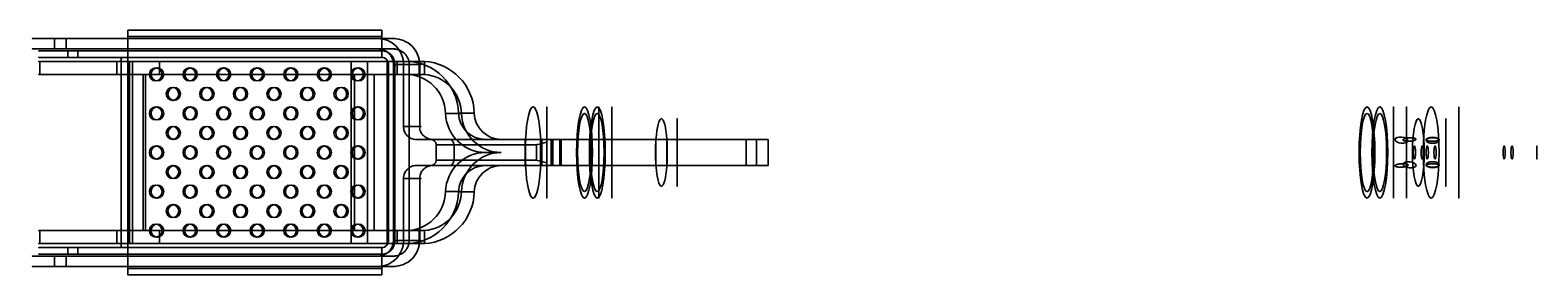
# Model space of a CAD drawing. Header units: inches. Extents: x -0.18 to 5.6, y -0.47 to 0.47.
import ezdxf

# ---------------------------------------------------------------- set-up
doc = ezdxf.new("R2010")
doc.units = ezdxf.units.IN
doc.header["$MEASUREMENT"] = 0
doc.layers.add('1', color=7, linetype='Continuous', true_color=0xffffff)

# ---------------------------------------------------------------- blocks, each defined once
blk = doc.blocks.new('GP_frame_MODEL')
at = {"layer": '1', "color": 252, "linetype": 'Continuous', "lineweight": 35}
for p, q in [((1.2118, 0.4375, 0.15), (-0.0901, 0.4375, 0.15)), ((-0.0901, 0.3975, 0.15), (-0.0901, 0.4375, 0.15)), ((-0.0453, 0.4375, -0.169), (1.1534, 0.4375, -0.4902)), ((-0.0453, 0.3975, -0.169), (-0.0453, 0.4375, -0.169)), ((1.2118, 0.3975, 0.15), (-0.0901, 0.3975, 0.15)), ((-0.0453, 0.3975, -0.169), (1.1534, 0.3975, -0.4902)), ((1.2114, -0.3375, -0.5058), (1.2114, 0.3375, -0.5058)), ((1.25, 0.1, -0.5161), (1.25, 0.3375, -0.5161)), ((1.272, -0.3375, 0.15), (1.272, 0.3375, 0.15)), ((1.3121, 0.1, 0.15), (1.3121, 0.3375, 0.15)), ((1.3554, 0.05, -0.5443), (1.2983, 0.05, -0.5291)), ((1.4257, 0.05, -0.3936), (1.3554, 0.05, -0.5443)), ((1.3622, 0.05, 0.15), (1.8, 0.05, 0.15)), ((1.375, -0.03, -0.5496), (1.375, 0.03, -0.5496)), ((1.375, 0.03, -0.5496), (1.4438, 0.03, -0.4021)), ((1.4438, -0.03, -0.4021), (1.4438, 0.03, -0.4021)), ((1.761, -0.03, -0.2), (1.761, 0.03, -0.2)), ((1.8, 0.05, 0.15), (1.8, 0.05, 0.14)), ((1.8, -0.05, 0.15), (1.8, 0.05, 0.15)), ((1.8, -0.05, 0.14), (1.8, 0.05, 0.14)), ((1.8, -0.0484, -0.19), (1.8, 0.0484, -0.19)), ((1.8, -0.0391, -0.2), (1.8, 0.0391, -0.2)), ((2.65, 0.05, -0.14), (1.85, 0.05, -0.14)), ((1.85, -0.05, 0.09), (1.85, 0.05, 0.09)), ((1.85, 0.05, 0.09), (2.65, 0.05, 0.09)), ((1.85, -0.05, -0.14), (1.85, 0.05, -0.14)), ((2.65, 0.05, 0.09), (2.65, 0.05, -0.14)), ((2.65, -0.05, -0.14), (2.65, 0.05, -0.14)), ((2.65, -0.05, 0.09), (2.65, 0.05, 0.09)), ((1.3554, -0.05, -0.5443), (1.2983, -0.05, -0.5291)), ((1.3554, -0.05, -0.5443), (1.4257, -0.05, -0.3936)), ((1.3622, -0.05, 0.15), (1.8, -0.05, 0.15)), ((1.4438, -0.03, -0.4021), (1.375, -0.03, -0.5496)), ((1.8, -0.05, 0.15), (1.8, -0.05, 0.14)), ((1.85, -0.05, 0.09), (2.65, -0.05, 0.09)), ((2.65, -0.05, -0.14), (1.85, -0.05, -0.14)), ((2.65, -0.05, 0.09), (2.65, -0.05, -0.14)), ((1.25, -0.3375, -0.5161), (1.25, -0.1, -0.5161)), ((1.3121, -0.3375, 0.15), (1.3121, -0.1, 0.15)), ((1.2118, -0.3975, 0.15), (-0.0901, -0.3975, 0.15)), ((-0.0901, -0.4375, 0.15), (-0.0901, -0.3975, 0.15)), ((-0.0453, -0.4375, -0.169), (-0.0453, -0.3975, -0.169)), ((-0.0453, -0.3975, -0.169), (1.1534, -0.3975, -0.4902)), ((1.2118, -0.4375, 0.15), (-0.0901, -0.4375, 0.15)), ((-0.0453, -0.4375, -0.169), (1.1534, -0.4375, -0.4902))]:
    blk.add_line(p, q, dxfattribs=at)
at = {"layer": '1', "color": 252, "linetype": 'Continuous', "lineweight": 35, "extrusion": (0, 1, 0)}
for centre in [(0, 0, 0.4375), (0, 0, -0.4375)]:
    blk.add_circle(centre, 0.075, dxfattribs=at)
at = {"layer": '1', "color": 252, "linetype": 'Continuous', "lineweight": 35, "extrusion": (0, -1, 0)}
for centre in [(0, 0, -0.3975), (0, 0, 0.3975)]:
    blk.add_circle(centre, 0.075, dxfattribs=at)
for centre, radius, start, end in [((0, 0, -0.4375), 0.175, 121.00272, 255), ((0, 0, -0.3975), 0.175, 121.00272, 255), ((-0.6823, 0, -0.3375), 1.96, 345.04625, 4.38917), ((-0.6823, 0, -0.3375), 2, 345.04532, 4.30122), ((-0.6823, 0, -0.05), 2.05, 345.04422, 4.19612), ((1.761, -0.55, -0.05), 0.37, 83.85196, 155), ((1.85, 0.14, -0.05), 0.05, 180, 270), ((1.85, -0.19, -0.05), 0.05, 90, 170.94173), ((1.761, -0.55, 0.03), 0.35, 90, 155), ((1.85, 0.14, 0.05), 0.05, 180, 270), ((1.85, -0.19, 0.05), 0.05, 90, 170.94173), ((-0.6823, 0, 0.1), 2, 345.04532, 4.30122), ((0, 0, 0.3975), 0.175, 121.00272, 255), ((-0.6823, 0, 0.3975), 1.9, 345.04771, 4.52806), ((0, 0, 0.4375), 0.175, 121.00272, 255), ((-0.6823, 0, 0.4375), 1.9, 345.04771, 4.52806)]:
    blk.add_arc(centre, radius, start, end, dxfattribs=at)
at = {"layer": '1', "color": 252, "linetype": 'Continuous', "lineweight": 35, "extrusion": (0, 1, 0)}
for centre, radius, start, end in [((0.6823, 0, 0.4375), 1.9, 175.47194, 194.95229), ((0.6823, 0, 0.3975), 1.9, 175.47194, 194.95229), ((0.6823, 0, 0.1), 2, 175.69878, 194.95468), ((-1.761, -0.55, 0.03), 0.35, 25, 90), ((0.6823, 0, -0.05), 2.05, 175.80388, 194.95578), ((-1.761, -0.55, -0.05), 0.37, 25, 96.14804), ((0.6823, 0, -0.3375), 1.96, 175.61083, 194.95375), ((0.6823, 0, -0.3375), 2, 175.69878, 194.95468)]:
    blk.add_arc(centre, radius, start, end, dxfattribs=at)
at = {"layer": '1', "color": 252, "linetype": 'Continuous', "lineweight": 35, "extrusion": (-0.422618, 0, -0.906308)}
for centre, start, end in [((-0.03, -1.4584, -0.2458), 180, 270), ((0.03, -1.4584, -0.2458), 270, 0)]:
    blk.add_arc(centre, 0.02, start, end, dxfattribs=at)
at = {"layer": '1', "color": 252, "linetype": 'Continuous', "lineweight": 35, "extrusion": (-0.258819, 0, -0.965926)}
for centre, major_axis, start_param, end_param in [((1.3554, 0.03, -0.5443), (0.0196, 0, -0.0053), 4.712389, 6.283185), ((1.3554, -0.03, -0.5443), (-0.0196, 0, 0.0053), 3.141593, 4.712389)]:
    blk.add_ellipse(centre, major_axis=major_axis, ratio=0.984808, start_param=start_param, end_param=end_param, dxfattribs=at)
at = {"layer": '1', "color": 252, "linetype": 'Continuous', "lineweight": 35, "extrusion": (-0.258819, -9.51866e-16, -0.965926)}
blk.add_open_spline([(1.1534, 0.4375, -0.4902), (1.1789, 0.4375, -0.4971), (1.2039, 0.4267, -0.5037), (1.2395, 0.3898, -0.5133), (1.25, 0.3639, -0.5161), (1.25, 0.3375, -0.5161)], degree=3, knots=[0, 0, 0, 0, 0.5, 0.5, 1, 1, 1, 1], dxfattribs=at)
at = {"layer": '1', "color": 252, "linetype": 'Continuous', "lineweight": 35}
for points, knots in [([(1.3121, 0.3375, 0.15), (1.3121, 0.364, 0.15), (1.3012, 0.3898, 0.15), (1.2642, 0.4267, 0.15), (1.2383, 0.4375, 0.15), (1.2118, 0.4375, 0.15)], [0, 0, 0, 0, 0.5, 0.5, 1, 1, 1, 1]), ([(1.272, 0.3375, 0.15), (1.272, 0.3442, 0.15), (1.2708, 0.351, 0.15), (1.2664, 0.3636, 0.15), (1.2631, 0.3697, 0.15), (1.2547, 0.3801, 0.15), (1.2495, 0.3847, 0.15), (1.2381, 0.3919, 0.15), (1.2318, 0.3945, 0.15), (1.2208, 0.397, 0.15), (1.2163, 0.3975, 0.15), (1.2118, 0.3975, 0.15)], [0, 0, 0, 0, 0.214141, 0.214141, 0.428265, 0.428265, 0.642663, 0.642663, 0.857668, 0.857668, 1, 1, 1, 1]), ([(1.3622, 0.05, 0.15), (1.3566, 0.05, 0.15), (1.3509, 0.051, 0.15), (1.3403, 0.0547, 0.15), (1.3352, 0.0575, 0.15), (1.3265, 0.0645, 0.15), (1.3226, 0.0688, 0.15), (1.3167, 0.0784, 0.15), (1.3145, 0.0837, 0.15), (1.3125, 0.0927, 0.15), (1.3121, 0.0964, 0.15), (1.3121, 0.1, 0.15)], [0, 0, 0, 0, 0.215672, 0.215672, 0.43136, 0.43136, 0.646798, 0.646798, 0.861669, 0.861669, 1, 1, 1, 1]), ([(1.761, 0.03, -0.2), (1.7612, 0.0301, -0.2), (1.7615, 0.0301, -0.2), (1.7745, 0.0332, -0.2), (1.7872, 0.0363, -0.2), (1.8, 0.0391, -0.2)], [0, 0, 0, 0, 0.018542, 0.018542, 1, 1, 1, 1]), ([(1.8, 0.0484, -0.19), (1.8, 0.0492, -0.1881), (1.8001, 0.0497, -0.186), (1.8004, 0.05, -0.1833), (1.8005, 0.05, -0.1827), (1.8006, 0.05, -0.1821)], [0, 0, 0, 0, 0.78262, 0.78262, 1, 1, 1, 1]), ([(1.3121, -0.1, 0.15), (1.3121, -0.0944, 0.15), (1.3131, -0.0888, 0.15), (1.3168, -0.0782, 0.15), (1.3196, -0.0732, 0.15), (1.3265, -0.0645, 0.15), (1.3308, -0.0606, 0.15), (1.3403, -0.0547, 0.15), (1.3456, -0.0525, 0.15), (1.3548, -0.0504, 0.15), (1.3585, -0.05, 0.15), (1.3622, -0.05, 0.15)], [0, 0, 0, 0, 0.214199, 0.214199, 0.428382, 0.428382, 0.642837, 0.642837, 0.857869, 0.857869, 1, 1, 1, 1]), ([(1.8, -0.0391, -0.2), (1.7872, -0.0363, -0.2), (1.7745, -0.0332, -0.2), (1.7615, -0.0301, -0.2), (1.7612, -0.0301, -0.2), (1.761, -0.03, -0.2)], [0, 0, 0, 0, 0.981458, 0.981458, 1, 1, 1, 1]), ([(1.8006, -0.05, -0.1821), (1.8003, -0.05, -0.1842), (1.8001, -0.0497, -0.1863), (1.8, -0.0488, -0.1889), (1.8, -0.0486, -0.1895), (1.8, -0.0484, -0.19)], [0, 0, 0, 0, 0.782606, 0.782606, 1, 1, 1, 1]), ([(1.2118, -0.4375, 0.15), (1.2383, -0.4375, 0.15), (1.2641, -0.4267, 0.15), (1.3012, -0.3899, 0.15), (1.3121, -0.364, 0.15), (1.3121, -0.3375, 0.15)], [0, 0, 0, 0, 0.5, 0.5, 1, 1, 1, 1]), ([(1.2118, -0.3975, 0.15), (1.2186, -0.3975, 0.15), (1.2254, -0.3963, 0.15), (1.2381, -0.3919, 0.15), (1.2442, -0.3885, 0.15), (1.2548, -0.3801, 0.15), (1.2594, -0.3749, 0.15), (1.2665, -0.3635, 0.15), (1.2691, -0.3571, 0.15), (1.2715, -0.3462, 0.15), (1.272, -0.3419, 0.15), (1.272, -0.3375, 0.15)], [0, 0, 0, 0, 0.215761, 0.215761, 0.431543, 0.431543, 0.647006, 0.647006, 0.861837, 0.861837, 1, 1, 1, 1])]:
    blk.add_open_spline(points, degree=3, knots=knots, dxfattribs=at)
at = {"layer": '1', "color": 252, "linetype": 'Continuous', "lineweight": 35, "extrusion": (-0.258819, 1.21024e-15, -0.965926)}
blk.add_open_spline([(1.1534, 0.3975, -0.4902), (1.1599, 0.3975, -0.492), (1.1665, 0.3963, -0.4937), (1.1787, 0.3919, -0.497), (1.1845, 0.3885, -0.4986), (1.1947, 0.3802, -0.5013), (1.1991, 0.375, -0.5025), (1.206, 0.3636, -0.5043), (1.2085, 0.3572, -0.505), (1.2109, 0.3464, -0.5056), (1.2114, 0.3419, -0.5058), (1.2114, 0.3375, -0.5058)], degree=3, knots=[0, 0, 0, 0, 0.214941, 0.214941, 0.429881, 0.429881, 0.644822, 0.644822, 0.859762, 0.859762, 1, 1, 1, 1], dxfattribs=at)
at = {"layer": '1', "color": 252, "linetype": 'Continuous', "lineweight": 35, "extrusion": (0.258819, -3.80301e-15, 0.965926)}
blk.add_open_spline([(1.25, 0.1, -0.5161), (1.25, 0.0944, -0.5161), (1.2509, 0.0887, -0.5164), (1.2545, 0.0782, -0.5173), (1.2572, 0.0731, -0.518), (1.264, 0.0644, -0.5199), (1.2681, 0.0606, -0.521), (1.2773, 0.0546, -0.5234), (1.2824, 0.0524, -0.5248), (1.2912, 0.0504, -0.5271), (1.2947, 0.05, -0.5281), (1.2983, 0.05, -0.5291)], degree=3, knots=[0, 0, 0, 0, 0.21494, 0.21494, 0.429881, 0.429881, 0.644821, 0.644821, 0.859762, 0.859762, 1, 1, 1, 1], dxfattribs=at)
at = {"layer": '1', "color": 252, "linetype": 'Continuous', "lineweight": 35, "extrusion": (-1, -2.00104e-14, 6.30647e-14)}
blk.add_open_spline([(1.8, 0.0391, -0.2), (1.8, 0.0411, -0.199), (1.8, 0.0429, -0.1976), (1.8, 0.0461, -0.1942), (1.8, 0.0474, -0.1922), (1.8, 0.0484, -0.19)], degree=3, knots=[0, 0, 0, 0, 0.484461, 0.484461, 1, 1, 1, 1], dxfattribs=at)
at = {"layer": '1', "color": 252, "linetype": 'Continuous', "lineweight": 35, "extrusion": (0.258819, -4.61315e-16, 0.965926)}
blk.add_open_spline([(1.2983, -0.05, -0.5291), (1.2929, -0.05, -0.5276), (1.2874, -0.051, -0.5261), (1.2772, -0.0547, -0.5234), (1.2723, -0.0575, -0.5221), (1.2639, -0.0645, -0.5198), (1.2602, -0.0688, -0.5188), (1.2545, -0.0782, -0.5173), (1.2524, -0.0836, -0.5167), (1.2504, -0.0926, -0.5162), (1.25, -0.0963, -0.5161), (1.25, -0.1, -0.5161)], degree=3, knots=[0, 0, 0, 0, 0.214941, 0.214941, 0.429881, 0.429881, 0.644822, 0.644822, 0.859762, 0.859762, 1, 1, 1, 1], dxfattribs=at)
at = {"layer": '1', "color": 252, "linetype": 'Continuous', "lineweight": 35, "extrusion": (1, 1.32875e-13, 1.2388e-13)}
blk.add_open_spline([(1.8, -0.0484, -0.19), (1.8, -0.0475, -0.1921), (1.8, -0.0462, -0.194), (1.8, -0.0431, -0.1974), (1.8, -0.0412, -0.1989), (1.8, -0.0391, -0.2)], degree=3, knots=[0, 0, 0, 0, 0.485905, 0.485905, 1, 1, 1, 1], dxfattribs=at)
at = {"layer": '1', "color": 252, "linetype": 'Continuous', "lineweight": 35, "extrusion": (-0.258819, 3.08792e-15, -0.965926)}
blk.add_open_spline([(1.2114, -0.3375, -0.5058), (1.2114, -0.3442, -0.5058), (1.2102, -0.351, -0.5055), (1.2059, -0.3637, -0.5043), (1.2027, -0.3697, -0.5034), (1.1946, -0.3802, -0.5013), (1.1896, -0.3848, -0.4999), (1.1786, -0.3919, -0.497), (1.1725, -0.3946, -0.4953), (1.162, -0.397, -0.4925), (1.1577, -0.3975, -0.4914), (1.1534, -0.3975, -0.4902)], degree=3, knots=[0, 0, 0, 0, 0.21494, 0.21494, 0.429881, 0.429881, 0.644821, 0.644821, 0.859762, 0.859762, 1, 1, 1, 1], dxfattribs=at)
at = {"layer": '1', "color": 252, "linetype": 'Continuous', "lineweight": 35, "extrusion": (-0.258819, 7.84999e-16, -0.965926)}
blk.add_open_spline([(1.25, -0.3375, -0.5161), (1.25, -0.3639, -0.5161), (1.2395, -0.3897, -0.5133), (1.2039, -0.4266, -0.5038), (1.1789, -0.4375, -0.4971), (1.1534, -0.4375, -0.4902)], degree=3, knots=[0, 0, 0, 0, 0.5, 0.5, 1, 1, 1, 1], dxfattribs=at)
blk = doc.blocks.new('GP_basket_MODEL')
at = {"layer": '1', "color": 252, "linetype": 'Continuous', "lineweight": 35}
for p, q in [((1.166855, 0.47, 0.15), (0.191855, 0.47, 0.15)), ((0.191855, 0.47, 0.15), (0.191855, 0.47, 0.0825)), ((1.166855, 0.47, 0.0825), (0.191855, 0.47, 0.0825)), ((0.191855, 0.47, 0.0825), (0.191855, 0.445, 0.0825)), ((1.166855, 0.47, 0.0825), (1.166855, 0.445, 0.0825)), ((1.166855, 0.47, 0.15), (1.166855, 0.47, 0.0825)), ((1.166855, 0.445, 0.0825), (0.191855, 0.445, 0.0825)), ((1.166855, 0.445, 0.15), (0.191855, 0.445, 0.15)), ((0.191855, 0.445, 0.0825), (0.191855, 0.445, 0.15)), ((0.191855, 0.3975, 0.1825), (0.191855, 0.4375, 0.1825)), ((1.166855, 0.4375, 0.1575), (0.191855, 0.4375, 0.1575)), ((0.191855, 0.4375, 0.1575), (0.191855, 0.3975, 0.1575)), ((1.166855, 0.4375, 0.1825), (0.191855, 0.4375, 0.1825)), ((1.166855, 0.445, 0.0825), (1.166855, 0.445, 0.15)), ((1.166855, 0.4375, 0.1575), (1.166855, 0.3975, 0.1575)), ((1.166855, 0.3975, 0.1825), (1.166855, 0.4375, 0.1825)), ((-0.038823, 0.365, -0.144889), (-0.038823, 0.39, -0.144889)), ((1.166855, 0.39, -0.467949), (-0.038823, 0.39, -0.144889)), ((0.166855, 0.365, -0.2), (-0.038823, 0.365, -0.144889)), ((0, 0.365, 0.15), (0, 0.39, 0.15)), ((0, 0.39, 0.15), (0.191855, 0.39, 0.15)), ((0, 0.365, 0.15), (0.191855, 0.365, 0.15)), ((0.166855, 0.365, -0.2), (0.166855, 0.365, 0.05)), ((0.166855, -0.365, -0.2), (0.166855, 0.365, -0.2)), ((0.166855, 0.365, 0.05), (0.191855, 0.365, 0.05)), ((0.166855, -0.365, 0.05), (0.166855, 0.365, 0.05)), ((1.166855, 0.3975, 0.1575), (0.191855, 0.3975, 0.1575)), ((1.166855, 0.3975, 0.1825), (0.191855, 0.3975, 0.1825)), ((0.191855, 0.39, 0.15), (0.191855, 0.365, 0.15)), ((1.166855, 0.39, 0.15), (0.191855, 0.39, 0.15)), ((0.191855, -0.365, 0.05), (0.191855, 0.365, 0.05)), ((0.191855, 0.365, -0.180817), (1.166855, 0.365, -0.442067)), ((0.191855, 0.365, 0.05), (0.191855, 0.365, -0.180817)), ((0.191855, -0.365, -0.180817), (0.191855, 0.365, -0.180817)), ((1.166855, 0.365, 0.15), (0.191855, 0.365, 0.15)), ((1.166855, 0.39, 0.15), (1.166855, 0.39, -0.467949)), ((1.166855, 0.39, 0.15), (1.166855, 0.365, 0.15)), ((1.166855, 0.365, 0.15), (1.166855, 0.365, -0.442067)), ((1.191855, 0.34, -0.448766), (1.191855, -0.34, -0.448766)), ((1.191855, -0.34, 0.15), (1.191855, 0.34, 0.15)), ((1.191855, 0.34, -0.448766), (1.191855, 0.34, 0.15)), ((1.216855, 0.34, -0.481347), (1.216855, 0.34, 0.15)), ((1.216855, -0.34, -0.481347), (1.216855, 0.34, -0.481347)), ((1.216855, -0.34, 0.15), (1.216855, 0.34, 0.15)), ((1.191855, -0.34, 0.15), (1.191855, -0.34, -0.448766)), ((1.216855, -0.34, 0.15), (1.216855, -0.34, -0.481347)), ((0.166855, -0.365, -0.2), (-0.038823, -0.365, -0.144889)), ((-0.038823, -0.39, -0.144889), (-0.038823, -0.365, -0.144889)), ((1.166855, -0.39, -0.467949), (-0.038823, -0.39, -0.144889)), ((0, -0.39, 0.15), (0, -0.365, 0.15)), ((0, -0.365, 0.15), (0.191855, -0.365, 0.15)), ((0, -0.39, 0.15), (0.191855, -0.39, 0.15)), ((0.166855, -0.365, 0.05), (0.191855, -0.365, 0.05)), ((0.166855, -0.365, -0.2), (0.166855, -0.365, 0.05)), ((0.191855, -0.365, 0.15), (0.191855, -0.39, 0.15)), ((0.191855, -0.365, -0.180817), (1.166855, -0.365, -0.442067)), ((0.191855, -0.365, 0.05), (0.191855, -0.365, -0.180817)), ((1.166855, -0.365, 0.15), (0.191855, -0.365, 0.15)), ((1.166855, -0.39, 0.15), (0.191855, -0.39, 0.15)), ((0.191855, -0.4375, 0.1825), (0.191855, -0.3975, 0.1825)), ((1.166855, -0.3975, 0.1825), (0.191855, -0.3975, 0.1825)), ((0.191855, -0.3975, 0.1575), (0.191855, -0.4375, 0.1575)), ((1.166855, -0.3975, 0.1575), (0.191855, -0.3975, 0.1575)), ((1.166855, -0.365, -0.442067), (1.166855, -0.365, 0.15)), ((1.166855, -0.365, 0.15), (1.166855, -0.39, 0.15)), ((1.166855, -0.39, -0.467949), (1.166855, -0.39, 0.15)), ((1.166855, -0.4375, 0.1825), (1.166855, -0.3975, 0.1825)), ((1.166855, -0.3975, 0.1575), (1.166855, -0.4375, 0.1575)), ((1.166855, -0.4375, 0.1825), (0.191855, -0.4375, 0.1825)), ((1.166855, -0.4375, 0.1575), (0.191855, -0.4375, 0.1575)), ((0.191855, -0.445, 0.0825), (0.191855, -0.47, 0.0825)), ((1.166855, -0.445, 0.0825), (0.191855, -0.445, 0.0825)), ((1.166855, -0.445, 0.15), (0.191855, -0.445, 0.15)), ((0.191855, -0.445, 0.15), (0.191855, -0.445, 0.0825)), ((1.166855, -0.445, 0.0825), (1.166855, -0.47, 0.0825)), ((1.166855, -0.445, 0.15), (1.166855, -0.445, 0.0825)), ((1.166855, -0.47, 0.0825), (0.191855, -0.47, 0.0825)), ((0.191855, -0.47, 0.0825), (0.191855, -0.47, 0.15)), ((1.166855, -0.47, 0.15), (0.191855, -0.47, 0.15)), ((1.166855, -0.47, 0.0825), (1.166855, -0.47, 0.15))]:
    blk.add_line(p, q, dxfattribs=at)
at = {"layer": '1', "color": 252, "linetype": 'Continuous', "lineweight": 35, "extrusion": (0, 1, 0)}
for centre in [(0, 0, 0.39), (0, 0, -0.39)]:
    blk.add_circle(centre, 0.075, dxfattribs=at)
at = {"layer": '1', "color": 252, "linetype": 'Continuous', "lineweight": 35, "extrusion": (0, -1, 0)}
for centre in [(0, 0, -0.365), (0, 0, 0.365)]:
    blk.add_circle(centre, 0.075, dxfattribs=at)
at = {"layer": '1', "color": 252, "linetype": 'Continuous', "lineweight": 35, "extrusion": (-0.258819, 0, -0.965926)}
for centre in [(-0.3, -0.349754, 0.15), (-0.3, -0.349754, 0.125), (-0.3, -0.483088, 0.15), (-0.3, -0.483088, 0.125), (-0.3, -0.616421, 0.15), (-0.3, -0.616421, 0.125), (-0.3, -0.749754, 0.15), (-0.3, -0.749754, 0.125), (-0.3, -0.883088, 0.15), (-0.3, -0.883088, 0.125), (-0.3, -1.016421, 0.15), (-0.3, -1.016421, 0.125), (-0.3, -1.149754, 0.15), (-0.3, -1.149754, 0.125), (-0.225, -0.416421, 0.15), (-0.225, -0.416421, 0.125), (-0.225, -0.549754, 0.15), (-0.225, -0.549754, 0.125), (-0.225, -0.683088, 0.15), (-0.225, -0.683088, 0.125), (-0.225, -0.816421, 0.15), (-0.225, -0.816421, 0.125), (-0.225, -0.949754, 0.15), (-0.225, -0.949754, 0.125), (-0.225, -1.083088, 0.15), (-0.225, -1.083088, 0.125), (-0.15, -0.349754, 0.15), (-0.15, -0.349754, 0.125), (-0.15, -0.483088, 0.15), (-0.15, -0.483088, 0.125), (-0.15, -0.616421, 0.15), (-0.15, -0.616421, 0.125), (-0.15, -0.749754, 0.15), (-0.15, -0.749754, 0.125), (-0.15, -0.883088, 0.15), (-0.15, -0.883088, 0.125), (-0.15, -1.016421, 0.15), (-0.15, -1.016421, 0.125), (-0.15, -1.149754, 0.15), (-0.15, -1.149754, 0.125), (-0.075, -0.416421, 0.15), (-0.075, -0.416421, 0.125), (-0.075, -0.549754, 0.15), (-0.075, -0.549754, 0.125), (-0.075, -0.683088, 0.15), (-0.075, -0.683088, 0.125), (-0.075, -0.816421, 0.15), (-0.075, -0.816421, 0.125), (-0.075, -0.949754, 0.15), (-0.075, -0.949754, 0.125), (-0.075, -1.083088, 0.15), (-0.075, -1.083088, 0.125), (0, -0.349754, 0.15), (0, -0.349754, 0.125), (0, -0.483088, 0.15), (0, -0.483088, 0.125), (0, -0.616421, 0.15), (0, -0.616421, 0.125), (0, -0.749754, 0.15), (0, -0.749754, 0.125), (0, -0.883088, 0.15), (0, -0.883088, 0.125), (0, -1.016421, 0.15), (0, -1.016421, 0.125), (0, -1.149754, 0.15), (0, -1.149754, 0.125), (0.075, -0.416421, 0.15), (0.075, -0.416421, 0.125), (0.075, -0.549754, 0.15), (0.075, -0.549754, 0.125), (0.075, -0.683088, 0.15), (0.075, -0.683088, 0.125), (0.075, -0.816421, 0.15), (0.075, -0.816421, 0.125), (0.075, -0.949754, 0.15), (0.075, -0.949754, 0.125), (0.075, -1.083088, 0.15), (0.075, -1.083088, 0.125), (0.15, -0.349754, 0.15), (0.15, -0.349754, 0.125), (0.15, -0.483088, 0.15), (0.15, -0.483088, 0.125), (0.15, -0.616421, 0.15), (0.15, -0.616421, 0.125), (0.15, -0.749754, 0.15), (0.15, -0.749754, 0.125), (0.15, -0.883088, 0.15), (0.15, -0.883088, 0.125), (0.15, -1.016421, 0.15), (0.15, -1.016421, 0.125), (0.15, -1.149754, 0.15), (0.15, -1.149754, 0.125), (0.225, -0.416421, 0.15), (0.225, -0.416421, 0.125), (0.225, -0.549754, 0.15), (0.225, -0.549754, 0.125), (0.225, -0.683088, 0.15), (0.225, -0.683088, 0.125), (0.225, -0.816421, 0.15), (0.225, -0.816421, 0.125), (0.225, -0.949754, 0.15), (0.225, -0.949754, 0.125), (0.225, -1.083088, 0.15), (0.225, -1.083088, 0.125), (0.3, -0.349754, 0.15), (0.3, -0.349754, 0.125), (0.3, -0.483088, 0.15), (0.3, -0.483088, 0.125), (0.3, -0.616421, 0.15), (0.3, -0.616421, 0.125), (0.3, -0.749754, 0.15), (0.3, -0.749754, 0.125), (0.3, -0.883088, 0.15), (0.3, -0.883088, 0.125), (0.3, -1.016421, 0.15), (0.3, -1.016421, 0.125), (0.3, -1.149754, 0.15), (0.3, -1.149754, 0.125)]:
    blk.add_circle(centre, 0.025, dxfattribs=at)
at = {"layer": '1', "color": 252, "linetype": 'Continuous', "lineweight": 35, "extrusion": (-1, 0, 0)}
for centre, start, end in [((-0.4375, 0.15, -0.191855), 90, 180), ((-0.4375, 0.15, -1.166855), 90, 180), ((-0.3975, 0.15, -0.191855), 360, 90), ((-0.3975, 0.15, -1.166855), 360, 90), ((0.3975, 0.15, -0.191855), 90, 180), ((0.3975, 0.15, -1.166855), 90, 180), ((0.4375, 0.15, -0.191855), 0, 90), ((0.4375, 0.15, -1.166855), 0, 90)]:
    blk.add_arc(centre, 0.0325, start, end, dxfattribs=at)
at = {"layer": '1', "color": 252, "linetype": 'Continuous', "lineweight": 35, "extrusion": (1, 0, 0)}
for centre, start, end in [((0.4375, 0.15, 0.191855), 0, 90), ((0.4375, 0.15, 1.166855), 0, 90), ((0.3975, 0.15, 0.191855), 90, 180), ((0.3975, 0.15, 1.166855), 90, 180), ((-0.3975, 0.15, 0.191855), 360, 90), ((-0.3975, 0.15, 1.166855), 360, 90), ((-0.4375, 0.15, 0.191855), 90, 180), ((-0.4375, 0.15, 1.166855), 90, 180)]:
    blk.add_arc(centre, 0.0075, start, end, dxfattribs=at)
at = {"layer": '1', "color": 252, "linetype": 'Continuous', "lineweight": 35, "extrusion": (0, 1, 0)}
for centre in [(0, 0, 0.39), (0, 0, 0.365), (0, 0, -0.365), (0, 0, -0.39)]:
    blk.add_arc(centre, 0.15, 285, 90, dxfattribs=at)
at = {"layer": '1', "color": 252, "linetype": 'Continuous', "lineweight": 35}
for centre, radius, start, end in [((1.166855, 0.34, 0.15), 0.05, 0, 90), ((1.166855, 0.34, 0.15), 0.025, 0, 90), ((1.166855, -0.34, 0.15), 0.05, 270, 0), ((1.166855, -0.34, 0.15), 0.025, 270, 0)]:
    blk.add_arc(centre, radius, start, end, dxfattribs=at)
at = {"layer": '1', "color": 252, "linetype": 'Continuous', "lineweight": 35, "extrusion": (-0.258819, 0, -0.965926)}
for centre, major_axis, start_param, end_param in [((1.166855, 0.34, -0.467949), (0.05, 0, -0.013397), 4.71238898, 6.28318531), ((1.166855, 0.34, -0.442067), (0.025, 0, -0.006699), 4.71238898, 6.28318531), ((1.166855, -0.34, -0.442067), (-0.025, 0, 0.006699), 3.14159265, 4.71238898), ((1.166855, -0.34, -0.467949), (-0.05, 0, 0.013397), 3.14159265, 4.71238898)]:
    blk.add_ellipse(centre, major_axis=major_axis, ratio=0.965926, start_param=start_param, end_param=end_param, dxfattribs=at)
blk = doc.blocks.new('GP_handle_MODEL')
at = {"layer": '1', "color": 252, "linetype": 'Continuous', "lineweight": 35}
for p, q in [((-1.7495, 0.05, -0.1677), (-1.75, 0.05, -0.1677)), ((-1.75, 0.05, 0.1677), (-1.7495, 0.05, 0.1677)), ((-1.75, 0.05, 0.1677), (-1.75, 0.05, -0.1677)), ((-1.695, -0.05, 0.12), (-1.695, 0.05, 0.12)), ((-1.695, 0.05, 0.12), (-1.25, 0.05, 0.12)), ((-1.695, 0.05, -0.12), (-1.25, 0.05, -0.12)), ((-1.695, -0.05, -0.12), (-1.695, 0.05, -0.12)), ((-1.25, -0.05, -0.12), (-1.25, 0.05, -0.12)), ((-1.25, 0.05, -0.12), (-1.25, 0.05, 0.12)), ((-1.25, 0.05, 0.12), (-1.25, -0.05, 0.12)), ((-1.75, -0.05, -0.1677), (-1.7495, -0.05, -0.1677)), ((-1.7495, -0.05, 0.1677), (-1.75, -0.05, 0.1677)), ((-1.75, -0.05, -0.1677), (-1.75, -0.05, 0.1677)), ((-1.695, -0.05, 0.12), (-1.25, -0.05, 0.12)), ((-1.695, -0.05, -0.12), (-1.25, -0.05, -0.12)), ((-1.25, -0.05, 0.12), (-1.25, -0.05, -0.12))]:
    blk.add_line(p, q, dxfattribs=at)
at = {"layer": '1', "color": 252, "linetype": 'Continuous', "lineweight": 35, "extrusion": (1, 0, 0)}
for centre, radius in [((0, 0, -1.55), 0.175), ((0, 0, -1.5), 0.175), ((0, 0, 1.75), 0.175), ((0, 0, 1.5), 0.15), ((0, 0, 1.55), 0.15), ((0, 0, 1.7), 0.13)]:
    blk.add_circle(centre, radius, dxfattribs=at)
at = {"layer": '1', "color": 252, "linetype": 'Continuous', "lineweight": 35, "extrusion": (-1, 0, -1.82146e-16)}
for centre, radius in [((0, 0, -1.5), 0.175), ((0, 0, -1.55), 0.175), ((0, -0.0875, -1.75), 0.025), ((0, 0.0875, -1.75), 0.025)]:
    blk.add_circle(centre, radius, dxfattribs=at)
at = {"layer": '1', "color": 252, "linetype": 'Continuous', "lineweight": 35, "extrusion": (-1, 0, 0)}
for centre, radius in [((0, 0, 1.55), 0.15), ((0, 0, 1.5), 0.15), ((0, -0.0875, -1.7), 0.025), ((0, 0.0875, -1.7), 0.025)]:
    blk.add_circle(centre, radius, dxfattribs=at)
at = {"layer": '1', "color": 252, "linetype": 'Continuous', "lineweight": 35, "extrusion": (1, 0, 0)}
for centre, radius, start, end in [((0, 0, -1.75), 0.175, 286.60155, 73.39845), ((0, 0, -1.25), 0.13, 292.61987, 67.38013), ((0, 0, -1.25), 0.13, 247.38013, 292.61987), ((0, 0, -1.25), 0.13, 67.38013, 112.61987), ((0, 0, -1.75), 0.175, 106.60155, 253.39845), ((0, 0, -1.25), 0.13, 112.61987, 247.38013)]:
    blk.add_arc(centre, radius, start, end, dxfattribs=at)
at = {"layer": '1', "color": 252, "linetype": 'Continuous', "lineweight": 35, "extrusion": (0, -1, 0)}
for centre, start, end in [((-1.695, -0.175, -0.05), 90, 172.37814), ((-1.695, 0.175, 0.05), 187.62186, 270), ((-1.695, -0.175, 0.05), 90, 172.37814)]:
    blk.add_arc(centre, 0.055, start, end, dxfattribs=at)
at = {"layer": '1', "color": 252, "linetype": 'Continuous', "lineweight": 35, "extrusion": (0, 1, 0)}
blk.add_arc((1.695, 0.175, 0.05), 0.055, 270, 352.37814, dxfattribs=at)
at = {"layer": '1', "color": 252, "linetype": 'Continuous', "lineweight": 35}
for points in [[(-1.7495, -0.05, -0.1677), (-1.7502, -0.0337, -0.1726), (-1.75, -0.0171, -0.175), (-1.75, 0.0169, -0.175), (-1.7502, 0.0337, -0.1726), (-1.7495, 0.05, -0.1677)], [(-1.7495, 0.05, 0.1677), (-1.7502, 0.0337, 0.1726), (-1.75, 0.0171, 0.175), (-1.75, -0.0167, 0.175), (-1.7502, -0.0337, 0.1726), (-1.7495, -0.05, 0.1677)]]:
    blk.add_open_spline(points, degree=3, knots=[0, 0, 0, 0, 0.5, 0.5, 1, 1, 1, 1], dxfattribs=at)
blk = doc.blocks.new('GP_rivet_MODEL')
at = {"layer": '1', "color": 252, "linetype": 'Continuous', "lineweight": 35, "extrusion": (0, 1, 0)}
for centre, radius in [((0, 0, 0.4375), 0.125), ((0, 0, 0.4375), 0.075), ((0, 0, -0.4375), 0.125)]:
    blk.add_circle(centre, radius, dxfattribs=at)
at = {"layer": '1', "color": 252, "linetype": 'Continuous', "lineweight": 35, "extrusion": (0, -1, 0)}
blk.add_circle((0, 0, 0.4375), 0.075, dxfattribs=at)
blk = doc.blocks.new('GP_hook_MODEL')
at = {"layer": '1', "color": 252, "linetype": 'Continuous', "lineweight": 35, "extrusion": (-1.80997e-15, 0.882948, -0.469472)}
blk.add_circle((0.4, 0.1007), 0.025, dxfattribs=at)
at = {"layer": '1', "color": 252, "linetype": 'Continuous', "lineweight": 35, "extrusion": (1, 2.45717e-14, -9.69645e-15)}
for centre in [(0, -0.0875, -0.35), (0, -0.0875)]:
    blk.add_circle(centre, 0.025, dxfattribs=at)
at = {"layer": '1', "color": 252, "linetype": 'Continuous', "lineweight": 35, "extrusion": (-1, -4.91476e-14, -1.66611e-14)}
for centre in [(0, 0.0875, 0.35), (0, 0.0875)]:
    blk.add_circle(centre, 0.025, dxfattribs=at)
at = {"layer": '1', "color": 252, "linetype": 'Continuous', "lineweight": 35, "extrusion": (0, -0.882948, 0.469472)}
blk.add_circle((-0.4, -0.1007), 0.025, dxfattribs=at)
at = {"layer": '1', "color": 252, "linetype": 'Continuous', "lineweight": 35, "extrusion": (-0.002348, 0.966686, 0.255954)}
blk.add_rational_spline([(-0.4249, 0.0498, -0.0875), (-0.425, 0.0521, -0.0963), (-0.4206, 0.0552, -0.108), (-0.4088, 0.0564, -0.1125), (-0.3912, 0.0565, -0.1125), (-0.3794, 0.0553, -0.1081), (-0.375, 0.0522, -0.0964), (-0.3749, 0.0476, -0.0787), (-0.3793, 0.0444, -0.067), (-0.391, 0.0432, -0.0625), (-0.4087, 0.0432, -0.0625), (-0.4205, 0.0443, -0.0669), (-0.4249, 0.0474, -0.0786), (-0.4249, 0.0498, -0.0875)], [0.585786437627, 0.585786437627, 0.552284749831, 0.585786437627, 0.585786437627, 0.552284749831, 0.585786437627, 0.585786437627, 0.552284749831, 0.585786437627, 0.585786437627, 0.552284749831, 0.585786437627, 0.585786437627], degree=4, knots=[0, 0, 0, 0, 0, 0.25, 0.25, 0.25, 0.5, 0.5, 0.5, 0.75, 0.75, 0.75, 1, 1, 1, 1, 1], dxfattribs=at)
at = {"layer": '1', "color": 252, "linetype": 'Continuous', "lineweight": 35, "extrusion": (-0.002348, -0.966686, -0.255954)}
blk.add_rational_spline([(-0.3749, -0.0499, 0.0875), (-0.3749, -0.0522, 0.0963), (-0.3793, -0.0553, 0.108), (-0.3911, -0.0565, 0.1125), (-0.4088, -0.0564, 0.1125), (-0.4205, -0.0552, 0.1081), (-0.4249, -0.0521, 0.0964), (-0.425, -0.0474, 0.0787), (-0.4205, -0.0443, 0.067), (-0.4088, -0.0432, 0.0625), (-0.3911, -0.0432, 0.0625), (-0.3794, -0.0444, 0.0669), (-0.375, -0.0475, 0.0786), (-0.3749, -0.0499, 0.0875)], [0.585786437627, 0.585786437627, 0.552284749831, 0.585786437627, 0.585786437627, 0.552284749831, 0.585786437627, 0.585786437627, 0.552284749831, 0.585786437627, 0.585786437627, 0.552284749831, 0.585786437627, 0.585786437627], degree=4, knots=[0, 0, 0, 0, 0, 0.25, 0.25, 0.25, 0.5, 0.5, 0.5, 0.75, 0.75, 0.75, 1, 1, 1, 1, 1], dxfattribs=at)
blk = doc.blocks.new('GP_hammer_MODEL')
at = {"layer": '1', "color": 252, "linetype": 'Continuous', "lineweight": 35}
for p, q in [((-0.1458, 0.35, 0.0352), (-0.1458, 0.3, 0.0352)), ((0.15, 0.35), (0.15, 0.35, 0.04)), ((0.15, 0.35), (0.15, 0.3)), ((0.15, 0.35, 0.04), (0.15, 0.3, 0.04)), ((0.1986, 0.35, -0.1775), (0.21, 0.35, 0.0384)), ((0.1986, -0.35, -0.1775), (0.1986, 0.35, -0.1775)), ((1.0495, 0.35, -0.4055), (0.1986, 0.35, -0.1775)), ((0.21, 0.35, 0.0384), (0.21, 0.3, 0.0384)), ((1.2592, 0.35, 0.6333), (0.3133, 0.35, 0.4665)), ((0.3133, 0.35, 0.4665), (0.3133, 0.3, 0.4665)), ((1.0495, 0.35, -0.4055), (1.0495, -0.35, -0.4055)), ((1.187, 0.35, 0.2057), (1.112, 0.35, -0.3637)), ((1.112, -0.35, -0.3637), (1.112, 0.35, -0.3637)), ((1.187, 0.3, 0.2057), (1.187, 0.35, 0.2057)), ((1.226, 0.35, 0.2542), (1.3101, 0.35, 0.2848)), ((1.226, 0.3, 0.2542), (1.226, 0.35, 0.2542)), ((1.32, 0.35, 0.288), (1.2592, 0.35, 0.6333)), ((1.3101, 0.35, 0.2848), (1.3101, 0.3, 0.2848)), ((1.3303, 0.2996, 0.2903), (1.3303, 0.3497, 0.2903)), ((0.15, 0.3), (0.15, 0.3, 0.04)), ((0.2599, 0.3, 0.0358), (0.21, 0.3, 0.0384)), ((0.21, -0.3, 0.0384), (0.21, 0.3, 0.0384)), ((0.2507, -0.3, -0.1396), (0.2507, 0.3, -0.1396)), ((1.0625, 0.3, -0.3572), (0.2507, 0.3, -0.1396)), ((0.2507, 0.3, -0.1396), (0.2599, 0.3, 0.0358)), ((0.2599, -0.3, 0.0358), (0.2599, 0.3, 0.0358)), ((1.2592, 0.3, 0.6333), (0.3133, 0.3, 0.4665)), ((1.1374, 0.3, 0.2122), (1.0625, 0.3, -0.3572)), ((1.0625, 0.3, -0.3572), (1.0625, -0.3, -0.3572)), ((1.1374, 0.3, 0.2122), (1.187, 0.3, 0.2057)), ((1.1374, -0.3, 0.2122), (1.1374, 0.3, 0.2122)), ((1.187, -0.3, 0.2057), (1.187, 0.3, 0.2057)), ((1.226, 0.3, 0.2542), (1.3101, 0.3, 0.2848)), ((1.32, 0.3, 0.288), (1.2592, 0.3, 0.6333)), ((1.4725, 0.15, 0.3153), (1.4117, 0.15, 0.6602)), ((1.5217, 0.1516, 0.324), (1.4609, 0.1516, 0.6689)), ((1.7171, 0.05, 0.714), (1.5643, 0.05, 0.6871)), ((1.6251, 0.05, 0.3422), (1.5643, 0.05, 0.6871)), ((1.6251, 0, 0.3422), (1.5643, 0, 0.6871)), ((1.6251, 0.05, 0.3422), (1.7779, 0.05, 0.3692)), ((1.7171, -0.05, 0.714), (1.7171, 0.05, 0.714)), ((1.7188, 0.05, 0.7041), (1.7171, 0.05, 0.714)), ((1.7188, -0.05, 0.7041), (1.7188, 0.05, 0.7041)), ((1.7762, -0.05, 0.3791), (1.7762, 0.05, 0.3791)), ((1.7779, 0.05, 0.3692), (1.7762, 0.05, 0.3791)), ((1.7768, -0.05, 0.6635), (1.7768, 0.05, 0.6635)), ((2.5646, 0.05, 0.8025), (1.7768, 0.05, 0.6635)), ((1.7779, -0.05, 0.3692), (1.7779, 0.05, 0.3692)), ((1.8167, 0.05, 0.437), (2.6046, 0.05, 0.5759)), ((1.8167, -0.05, 0.437), (1.8167, 0.05, 0.437)), ((2.6046, 0.05, 0.5759), (2.5646, 0.05, 0.8025)), ((2.5646, -0.05, 0.8025), (2.5646, 0.05, 0.8025)), ((2.6046, -0.05, 0.5759), (2.6046, 0.05, 0.5759)), ((1.5643, -0.05, 0.6871), (1.7171, -0.05, 0.714)), ((1.6251, -0.05, 0.3422), (1.5643, -0.05, 0.6871)), ((1.7779, -0.05, 0.3692), (1.6251, -0.05, 0.3422)), ((1.7171, -0.05, 0.714), (1.7188, -0.05, 0.7041)), ((1.7762, -0.05, 0.3791), (1.7779, -0.05, 0.3692)), ((1.7768, -0.05, 0.6635), (2.5646, -0.05, 0.8025)), ((2.6046, -0.05, 0.5759), (1.8167, -0.05, 0.437)), ((2.6046, -0.05, 0.5759), (2.5646, -0.05, 0.8025)), ((1.4725, -0.15, 0.3153), (1.4117, -0.15, 0.6602)), ((1.5217, -0.1516, 0.324), (1.4609, -0.1516, 0.6689)), ((-0.1458, -0.3, 0.0352), (-0.1458, -0.35, 0.0352)), ((0.15, -0.3), (0.15, -0.35)), ((0.15, -0.3, 0.04), (0.15, -0.35, 0.04)), ((0.15, -0.3), (0.15, -0.3, 0.04)), ((0.2599, -0.3, 0.0358), (0.21, -0.3, 0.0384)), ((0.21, -0.3, 0.0384), (0.21, -0.35, 0.0384)), ((1.0625, -0.3, -0.3572), (0.2507, -0.3, -0.1396)), ((0.2507, -0.3, -0.1396), (0.2599, -0.3, 0.0358)), ((1.2592, -0.3, 0.6333), (0.3133, -0.3, 0.4665)), ((0.3133, -0.3, 0.4665), (0.3133, -0.35, 0.4665)), ((1.1374, -0.3, 0.2122), (1.0625, -0.3, -0.3572)), ((1.1374, -0.3, 0.2122), (1.187, -0.3, 0.2057)), ((1.187, -0.35, 0.2057), (1.187, -0.3, 0.2057)), ((1.226, -0.35, 0.2542), (1.226, -0.3, 0.2542)), ((1.226, -0.3, 0.2542), (1.3101, -0.3, 0.2848)), ((1.32, -0.3, 0.288), (1.2592, -0.3, 0.6333)), ((1.3101, -0.3, 0.2848), (1.3101, -0.35, 0.2848)), ((1.3303, -0.3497, 0.2903), (1.3303, -0.2996, 0.2903)), ((0.15, -0.35), (0.15, -0.35, 0.04)), ((0.1986, -0.35, -0.1775), (0.21, -0.35, 0.0384)), ((1.0495, -0.35, -0.4055), (0.1986, -0.35, -0.1775)), ((1.2592, -0.35, 0.6333), (0.3133, -0.35, 0.4665)), ((1.187, -0.35, 0.2057), (1.112, -0.35, -0.3637)), ((1.226, -0.35, 0.2542), (1.3101, -0.35, 0.2848)), ((1.32, -0.35, 0.288), (1.2592, -0.35, 0.6333))]:
    blk.add_line(p, q, dxfattribs=at)
at = {"layer": '1', "color": 252, "linetype": 'Continuous', "lineweight": 35, "extrusion": (0, 1, 0)}
for centre in [(0, 0, 0.35), (0, 0, 0.3), (0, 0, -0.3), (0, 0, -0.35)]:
    blk.add_circle(centre, 0.075, dxfattribs=at)
at = {"layer": '1', "color": 252, "linetype": 'Continuous', "lineweight": 35, "extrusion": (0, -1, 0)}
for centre, radius, start, end in [((0, 0, -0.35), 0.15, 166.42182, 0), ((0.4131, -0.0998, -0.35), 0.575, 100, 166.42182), ((1.3511, 0.1721, -0.35), 0.12, 105.01915, 110), ((0, 0, -0.3), 0.15, 166.42182, 0), ((0.4131, -0.0998, -0.3), 0.575, 100, 166.42182), ((1.7681, 0.7128, 0.05), 0.05, 190, 280), ((1.8254, 0.3878, 0.05), 0.05, 100, 190), ((0, 0, 0.3), 0.15, 166.42182, 0), ((0.4131, -0.0998, 0.3), 0.575, 100, 166.42182), ((1.3511, 0.1721, 0.3), 0.12, 105.01915, 110), ((0, 0, 0.35), 0.15, 166.42182, 0), ((0.4131, -0.0998, 0.35), 0.575, 100, 166.42182), ((1.0625, -0.3572, 0.35), 0.05, 255, 352.5)]:
    blk.add_arc(centre, radius, start, end, dxfattribs=at)
at = {"layer": '1', "color": 252, "linetype": 'Continuous', "lineweight": 35, "extrusion": (0, 1, 0)}
for centre, radius, start, end in [((-0.18, 0.04, 0.35), 0.03, 0, 183), ((-1.0625, -0.3572, 0.35), 0.05, 187.5, 285), ((-1.2465, 0.1978, 0.35), 0.06, 7.5, 70), ((-0.18, 0.04, 0.3), 0.03, 0, 183), ((-1.2465, 0.1978, 0.3), 0.06, 7.5, 70), ((-1.3511, 0.1721, 0.3), 0.12, 70, 74.98085), ((-1.7681, 0.7128, 0.05), 0.05, 260, 350), ((-1.8254, 0.3878, 0.05), 0.05, 350, 80), ((-0.18, 0.04, -0.3), 0.03, 0, 183), ((-1.2465, 0.1978, -0.3), 0.06, 7.5, 70), ((-0.18, 0.04, -0.35), 0.03, 0, 183), ((-1.2465, 0.1978, -0.35), 0.06, 7.5, 70), ((-1.3511, 0.1721, -0.35), 0.12, 70, 74.98085)]:
    blk.add_arc(centre, radius, start, end, dxfattribs=at)
at = {"layer": '1', "color": 252, "linetype": 'Continuous', "lineweight": 35, "extrusion": (-0.173648, 0, 0.984808)}
for centre, radius, start, end in [((-0.145, 1.35, 0.405), 0.205, 91.84857, 180), ((-0.145, 1.35, 0.0548), 0.155, 91.84857, 176.1162), ((-0.155, 1.6598, 0.405), 0.155, 271.84857, 0), ((-0.155, 1.6598, 0.0548), 0.105, 271.84857, 360), ((0.155, 1.6598, 0.405), 0.155, 180, 268.15143), ((0.155, 1.6598, 0.0548), 0.105, 180, 268.15143), ((0.145, 1.35, 0.405), 0.205, 360, 88.15143), ((0.145, 1.35, 0.0548), 0.155, 3.8838, 88.15143)]:
    blk.add_arc(centre, radius, start, end, dxfattribs=at)
at = {"layer": '1', "color": 252, "linetype": 'Continuous', "lineweight": 35, "extrusion": (0.173648, 0, -0.984808)}
for centre, radius, start, end in [((0.145, 1.35, -0.0548), 0.205, 2.93557, 88.15143), ((0.145, 1.35, -0.405), 0.155, 360, 88.15143), ((0.155, 1.6598, -0.405), 0.105, 180, 268.15143), ((0.155, 1.6598, -0.0548), 0.155, 180, 268.15143), ((-0.155, 1.6598, -0.0548), 0.155, 271.84857, 0), ((-0.155, 1.6598, -0.405), 0.105, 271.84857, 0), ((-0.145, 1.35, -0.405), 0.155, 91.84857, 180), ((-0.145, 1.35, -0.0548), 0.205, 91.84857, 177.06443)]:
    blk.add_arc(centre, radius, start, end, dxfattribs=at)
at = {"layer": '1', "color": 252, "linetype": 'Continuous', "lineweight": 35}
for points in [[(1.3303, 0.3497, 0.2903), (1.3269, 0.3499, 0.2897), (1.3234, 0.35, 0.2889), (1.32, 0.35, 0.288)], [(1.32, 0.3, 0.288), (1.3234, 0.3, 0.2889), (1.3269, 0.2999, 0.2897), (1.3303, 0.2996, 0.2903)], [(1.3303, -0.2996, 0.2903), (1.3269, -0.2999, 0.2897), (1.3234, -0.3, 0.2889), (1.32, -0.3, 0.288)], [(1.32, -0.35, 0.288), (1.3234, -0.35, 0.2889), (1.3269, -0.3499, 0.2897), (1.3303, -0.3497, 0.2903)]]:
    blk.add_open_spline(points, degree=3, dxfattribs=at)

msp = doc.modelspace()

# ---------------------------------------------------------------- block references
at = {"layer": '1', "color": 51, "linetype": 'Continuous', "lineweight": 70}
msp.add_blockref('GP_basket_MODEL', (0, 0), dxfattribs=at)
at = {"layer": '1', "color": 60, "linetype": 'Continuous', "lineweight": 70}
msp.add_blockref('GP_frame_MODEL', (0, 0), dxfattribs=at)
at = {"layer": '1', "color": 163, "linetype": 'Continuous', "lineweight": 70}
msp.add_blockref('GP_rivet_MODEL', (0, 0), dxfattribs=at)
at = {"layer": '1', "color": 43, "linetype": 'Continuous', "lineweight": 70}
msp.add_blockref('GP_hammer_MODEL', (0, 0), dxfattribs=at)
at = {"layer": '1', "color": 30, "linetype": 'Continuous', "lineweight": 70, "extrusion": (-0.173648, 4.70836e-17, 0.984808), "rotation": 90}
msp.add_blockref('GP_handle_MODEL', (0, 3.565, 0.2299), dxfattribs=at)
at = {"layer": '1', "color": 30, "linetype": 'Continuous', "lineweight": 70, "rotation": 360}
msp.add_blockref('GP_handle_MODEL', (3.55, 0, -0.025), dxfattribs=at)
at = {"layer": '1', "color": 163, "linetype": 'Continuous', "lineweight": 70, "extrusion": (-0.173648, -4.94747e-16, 0.984808), "rotation": 90}
msp.add_blockref('GP_hook_MODEL', (0, 5.615, 0.2299), dxfattribs=at)
at = {"layer": '1', "color": 163, "linetype": 'Continuous', "lineweight": 70, "rotation": 360}
msp.add_blockref('GP_hook_MODEL', (5.6, 0, -0.025), dxfattribs=at)

doc.saveas('drawing.dxf')
